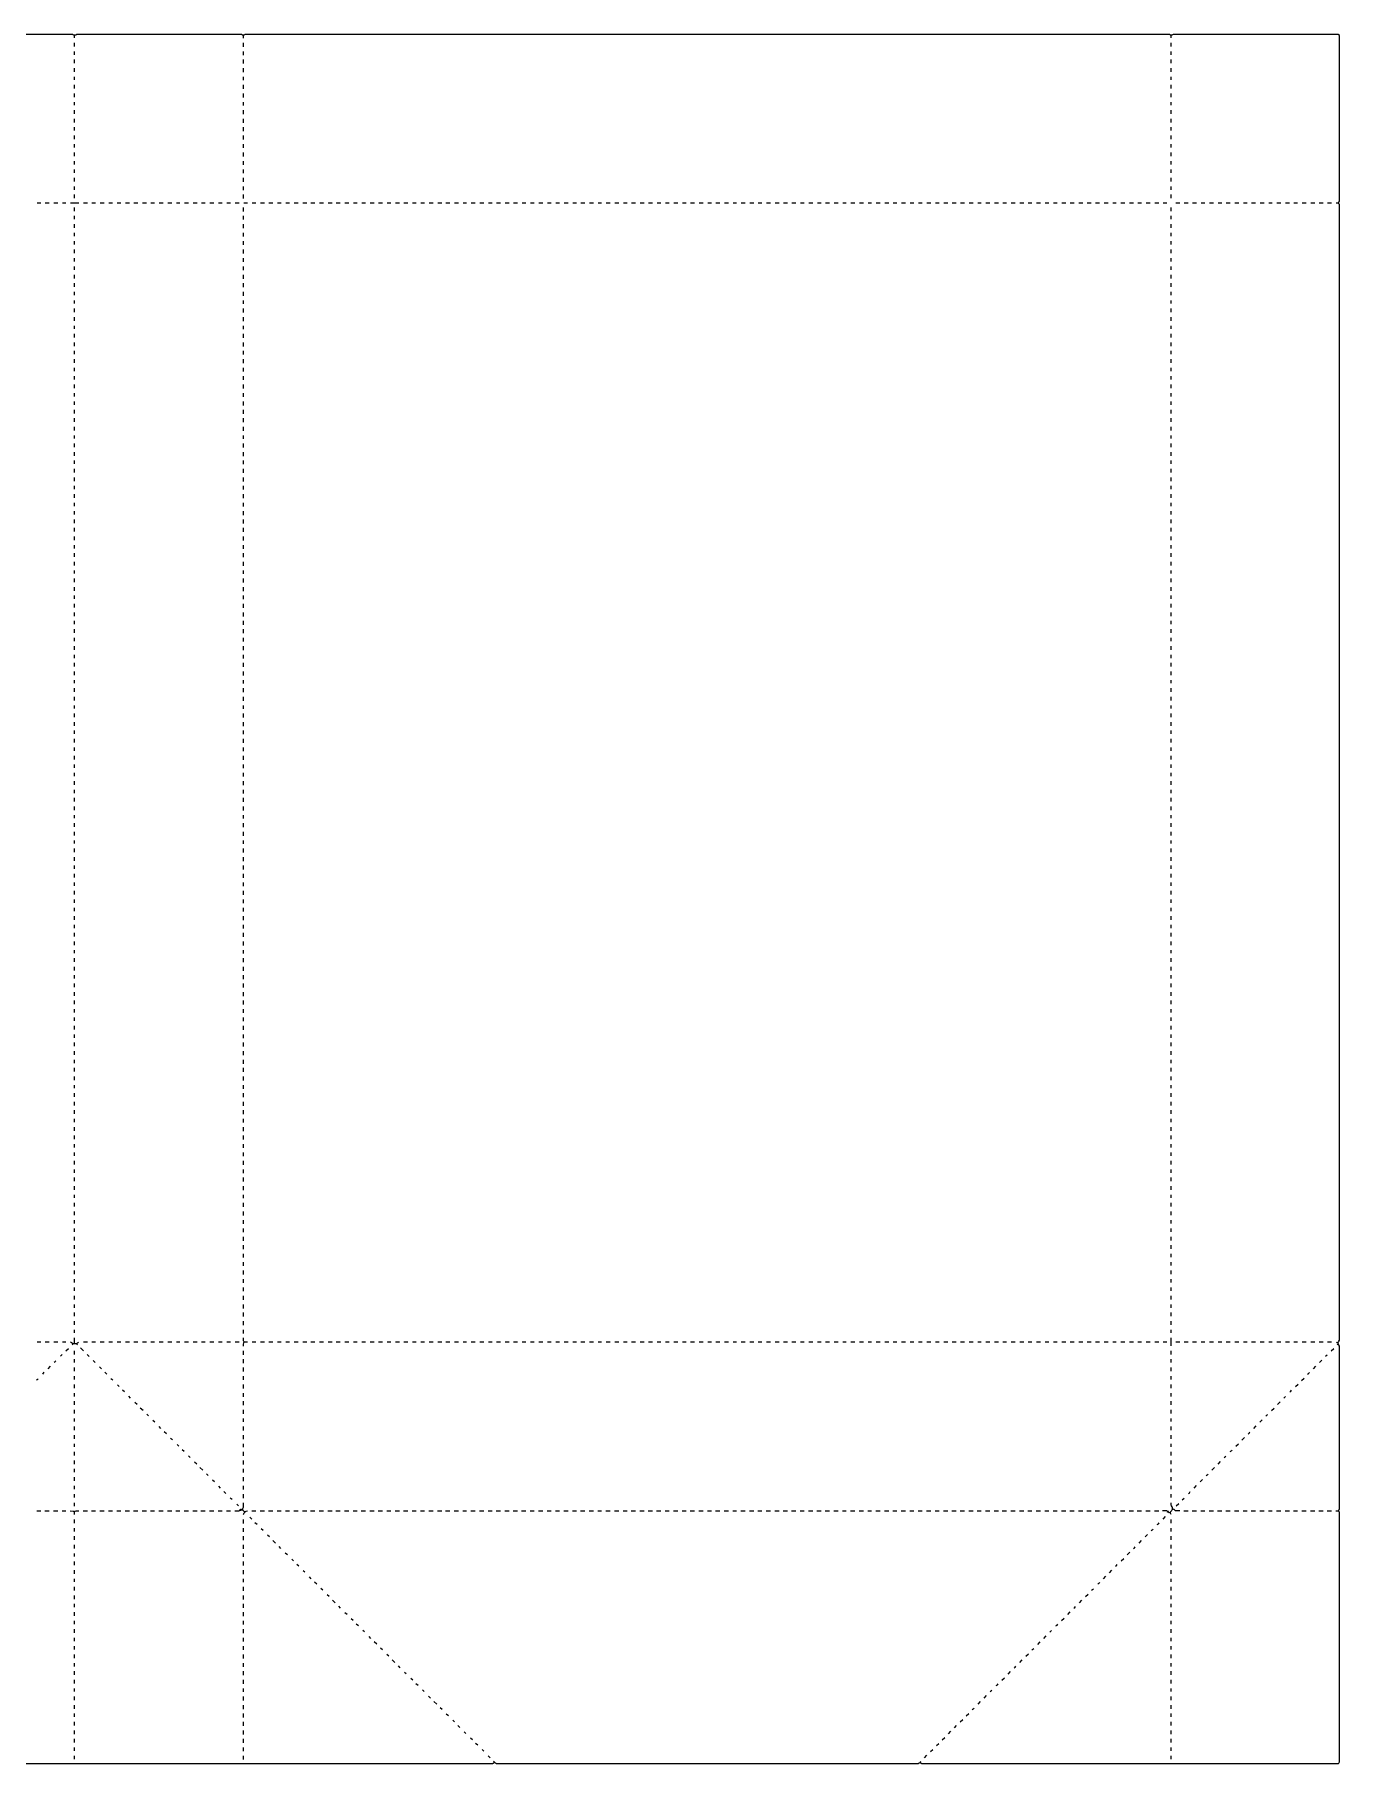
# Model space of a CAD drawing. Extents: x 2 to 7322, y 4 to 4844.
# Drawn here: x 3668 to 7322, y 4 to 4844 of the extents above; entities that cross this region are included whole.
import ezdxf

# ---------------------------------------------------------------- set-up
doc = ezdxf.new("R2010")
doc.units = 0
doc.layers.get('0').update_dxf_attribs({"linetype": 'CONTINUOUS'})

msp = doc.modelspace()

# ---------------------------------------------------------------- linework, layer by layer
at = {"color": 7, "linetype": 'CONTINUOUS'}
for points in [[(6148, 7), (6153, 4), (7319, 4), (7320, 5), (7322, 8), (7322, 707, -0.120666), (7320, 711, -0.165541), (7322, 716), (7322, 1172, -0.079147), (7319, 1178), (7318, 1181, -0.082763), (7319.2, 1183.9), (7322, 1189), (7322, 4368, -0.165541), (7320, 4373, -0.165541), (7322, 4378), (7322, 4841), (7318, 4844), (6856, 4844), (6853, 4842), (6849, 4842), (6846, 4844), (4257, 4844), (4255.9, 4843.2, -0.357603), (4248, 4844), (3785, 4844), (3783.1, 4842.8), (3782, 4842), (3778, 4842), (3776.1, 4843.2), (3775, 4844), (3313, 4844)], [(3769, 1184, 0.22279), (3780, 1180), (3785, 1180, -0.079147), (3791, 1183)], [(3773, 1176, 0.150174), (3776, 1180)], [(4253, 1172, -0.14267), (4255, 1184, -0.129361), (4253.4, 1187), (4253, 1195)], [(7318, 1181, -0.120666), (7314, 1183)], [(7316, 1176, -0.184026), (7319, 1178)], [(3723, 1127, -0.083767), (3728, 1131)], [(3673, 1077, -0.083767), (3678, 1081)], [(7233, 1094, 0.162278), (7238, 1098)], [(7183, 1044, 0.246), (7188, 1049)], [(7116, 977, 0.150937), (7121, 981)], [(7066, 927, 0.2297), (7071, 932)], [(7016, 877, 0.113888), (7022, 882)], [(6949, 810, 0.150937), (6954, 814)], [(6851, 701), (6850.2, 703.1, -0.113888), (6849, 707, -0.154488), (6855, 715), (6854.6, 719.9), (6853.2, 722.1, -0.181226), (6851, 734)], [(6899, 760, 0.213245), (6904, 765)], [(3768, 711), (3776, 710.6, -0.129758), (3779, 709), (3782.1, 709.8, -0.178954), (3792, 711)], [(4253, 701), (4254.2, 702.9, -0.113019), (4257, 707)], [(4257, 708, -0.126706), (4264, 711)], [(6812, 673, 0.213245), (6817, 678)], [(6849, 707), (6845, 706), (6843, 707), (6843, 708, 1.117265), (6841, 709), (6839, 711), (6827, 711)], [(6745, 606, 0.150937), (6750, 610)], [(6695, 556, 0.246), (6700, 561)], [(6645, 506, 0.108348), (6651, 511)], [(6578, 439, 0.162278), (6583, 443)], [(6528, 389, 0.246), (6533, 394)], [(6411, 272, 0.162278), (6416, 276)], [(6361, 222, 0.2297), (6366, 227)], [(6294, 155, 0.150937), (6299, 159)], [(4953, 10), (4955, 8), (4955, 7, -0.126966), (4962, 4), (6142, 4, -0.079147), (6148, 7, -0.212214), (6150, 10)]]:
    msp.add_lwpolyline(points, format="xyb", dxfattribs=at)
for points in [[(3780, 4835), (3780, 4842)], [(4253, 4834), (4253, 4842)], [(6851, 4835), (6851, 4842)], [(3780, 4811), (3780, 4821)], [(3780, 4787), (3780, 4797)], [(4253, 4810), (4253, 4821)], [(4253, 4786), (4253, 4797)], [(6851, 4811), (6851, 4821)], [(6851, 4787), (6851, 4797)], [(3780, 4764), (3780, 4774)], [(3780, 4740), (3780, 4750)], [(4253, 4763), (4253, 4774)], [(4253, 4739), (4253, 4750)], [(6851, 4764), (6851, 4774)], [(6851, 4740), (6851, 4750)], [(3780, 4717), (3780, 4726)], [(3780, 4693), (3780, 4703)], [(4253, 4716), (4253, 4726)], [(4253, 4692), (4253, 4703)], [(6851, 4717), (6851, 4726)], [(6851, 4693), (6851, 4703)], [(3780, 4669), (3780, 4679)], [(3780, 4646), (3780, 4655)], [(4253, 4668), (4253, 4679)], [(4253, 4645), (4253, 4655)], [(6851, 4669), (6851, 4679)], [(6851, 4646), (6851, 4655)], [(3780, 4622), (3780, 4632)], [(3780, 4598), (3780, 4608)], [(4253, 4621), (4253, 4632)], [(4253, 4597), (4253, 4608)], [(6851, 4622), (6851, 4632)], [(6851, 4598), (6851, 4608)], [(3780, 4575), (3780, 4585)], [(3780, 4551), (3780, 4561)], [(4253, 4574), (4253, 4585)], [(4253, 4550), (4253, 4561)], [(6851, 4575), (6851, 4585)], [(6851, 4551), (6851, 4561)], [(3780, 4528), (3780, 4537)], [(3780, 4504), (3780, 4514)], [(4253, 4527), (4253, 4537)], [(4253, 4503), (4253, 4514)], [(6851, 4528), (6851, 4537)], [(6851, 4504), (6851, 4514)], [(3780, 4480), (3780, 4490)], [(3780, 4457), (3780, 4466)], [(4253, 4479), (4253, 4490)], [(4253, 4456), (4253, 4466)], [(6851, 4480), (6851, 4490)], [(6851, 4457), (6851, 4466)], [(3780, 4433), (3780, 4443)], [(3780, 4409), (3780, 4419)], [(4253, 4432), (4253, 4443)], [(4253, 4408), (4253, 4419)], [(6851, 4433), (6851, 4443)], [(6851, 4409), (6851, 4419)], [(3675, 4373), (3686, 4373)], [(3698, 4373), (3709, 4373)], [(3722, 4373), (3733, 4373)], [(3746, 4373), (3756, 4373)], [(3769, 4373), (3792, 4373)], [(3780, 4386), (3780, 4396)], [(3780, 4350), (3780, 4360)], [(3805, 4373), (3816, 4373)], [(3828, 4373), (3839, 4373)], [(3852, 4373), (3863, 4373)], [(3876, 4373), (3886, 4373)], [(3899, 4373), (3910, 4373)], [(3923, 4373), (3934, 4373)], [(3946, 4373), (3957, 4373)], [(3970, 4373), (3981, 4373)], [(3994, 4373), (4004, 4373)], [(4017, 4373), (4028, 4373)], [(4041, 4373), (4052, 4373)], [(4065, 4373), (4075, 4373)], [(4088, 4373), (4099, 4373)], [(4112, 4373), (4123, 4373)], [(4135, 4373), (4146, 4373)], [(4159, 4373), (4170, 4373)], [(4183, 4373), (4193, 4373)], [(4206, 4373), (4217, 4373)], [(4230, 4373), (4241, 4373)], [(4253, 4385), (4253, 4396)], [(4253, 4349), (4253, 4360)], [(4254, 4373), (4264, 4373)], [(4277, 4373), (4288, 4373)], [(4301, 4373), (4312, 4373)], [(4324, 4373), (4335, 4373)], [(4348, 4373), (4359, 4373)], [(4372, 4373), (4382, 4373)], [(4395, 4373), (4406, 4373)], [(4419, 4373), (4430, 4373)], [(4442, 4373), (4453, 4373)], [(4466, 4373), (4477, 4373)], [(4490, 4373), (4501, 4373)], [(4513, 4373), (4524, 4373)], [(4537, 4373), (4548, 4373)], [(4561, 4373), (4571, 4373)], [(4584, 4373), (4595, 4373)], [(4608, 4373), (4619, 4373)], [(4631, 4373), (4642, 4373)], [(4655, 4373), (4666, 4373)], [(4679, 4373), (4690, 4373)], [(4702, 4373), (4713, 4373)], [(4726, 4373), (4737, 4373)], [(4750, 4373), (4760, 4373)], [(4773, 4373), (4784, 4373)], [(4797, 4373), (4808, 4373)], [(4820, 4373), (4831, 4373)], [(4844, 4373), (4855, 4373)], [(4868, 4373), (4878, 4373)], [(4891, 4373), (4902, 4373)], [(4915, 4373), (4926, 4373)], [(4939, 4373), (4949, 4373)], [(4962, 4373), (4973, 4373)], [(4986, 4373), (4997, 4373)], [(5009, 4373), (5020, 4373)], [(5033, 4373), (5044, 4373)], [(5057, 4373), (5067, 4373)], [(5080, 4373), (5091, 4373)], [(5104, 4373), (5115, 4373)], [(5128, 4373), (5138, 4373)], [(5151, 4373), (5162, 4373)], [(5175, 4373), (5186, 4373)], [(5198, 4373), (5209, 4373)], [(5222, 4373), (5233, 4373)], [(5246, 4373), (5256, 4373)], [(5269, 4373), (5280, 4373)], [(5293, 4373), (5304, 4373)], [(5317, 4373), (5327, 4373)], [(5340, 4373), (5351, 4373)], [(5364, 4373), (5375, 4373)], [(5387, 4373), (5398, 4373)], [(5411, 4373), (5422, 4373)], [(5435, 4373), (5445, 4373)], [(5458, 4373), (5469, 4373)], [(5482, 4373), (5493, 4373)], [(5505, 4373), (5516, 4373)], [(5529, 4373), (5540, 4373)], [(5553, 4373), (5564, 4373)], [(5576, 4373), (5587, 4373)], [(5600, 4373), (5611, 4373)], [(5624, 4373), (5634, 4373)], [(5647, 4373), (5658, 4373)], [(5671, 4373), (5682, 4373)], [(5694, 4373), (5705, 4373)], [(5718, 4373), (5729, 4373)], [(5742, 4373), (5753, 4373)], [(5765, 4373), (5776, 4373)], [(5789, 4373), (5800, 4373)], [(5813, 4373), (5823, 4373)], [(5836, 4373), (5847, 4373)], [(5860, 4373), (5871, 4373)], [(5883, 4373), (5894, 4373)], [(5907, 4373), (5918, 4373)], [(5931, 4373), (5941, 4373)], [(5954, 4373), (5965, 4373)], [(5978, 4373), (5989, 4373)], [(6002, 4373), (6012, 4373)], [(6025, 4373), (6036, 4373)], [(6049, 4373), (6060, 4373)], [(6072, 4373), (6083, 4373)], [(6096, 4373), (6107, 4373)], [(6120, 4373), (6130, 4373)], [(6143, 4373), (6154, 4373)], [(6167, 4373), (6178, 4373)], [(6191, 4373), (6201, 4373)], [(6214, 4373), (6225, 4373)], [(6238, 4373), (6249, 4373)], [(6261, 4373), (6272, 4373)], [(6285, 4373), (6296, 4373)], [(6309, 4373), (6319, 4373)], [(6332, 4373), (6343, 4373)], [(6356, 4373), (6367, 4373)], [(6379, 4373), (6390, 4373)], [(6403, 4373), (6414, 4373)], [(6427, 4373), (6438, 4373)], [(6450, 4373), (6461, 4373)], [(6474, 4373), (6485, 4373)], [(6498, 4373), (6508, 4373)], [(6521, 4373), (6532, 4373)], [(6545, 4373), (6556, 4373)], [(6568, 4373), (6579, 4373)], [(6592, 4373), (6603, 4373)], [(6616, 4373), (6627, 4373)], [(6639, 4373), (6650, 4373)], [(6663, 4373), (6674, 4373)], [(6687, 4373), (6697, 4373)], [(6710, 4373), (6721, 4373)], [(6734, 4373), (6745, 4373)], [(6757, 4373), (6768, 4373)], [(6781, 4373), (6792, 4373)], [(6805, 4373), (6816, 4373)], [(6828, 4373), (6839, 4373)], [(6851, 4386), (6851, 4396)], [(6851, 4350), (6851, 4360)], [(6864, 4373), (6875, 4373)], [(6887, 4373), (6898, 4373)], [(6911, 4373), (6922, 4373)], [(6935, 4373), (6945, 4373)], [(6958, 4373), (6969, 4373)], [(6982, 4373), (6993, 4373)], [(7005, 4373), (7016, 4373)], [(7029, 4373), (7040, 4373)], [(7053, 4373), (7064, 4373)], [(7076, 4373), (7087, 4373)], [(7100, 4373), (7111, 4373)], [(7124, 4373), (7134, 4373)], [(7147, 4373), (7158, 4373)], [(7171, 4373), (7182, 4373)], [(7194, 4373), (7205, 4373)], [(7218, 4373), (7229, 4373)], [(7242, 4373), (7253, 4373)], [(7265, 4373), (7276, 4373)], [(7289, 4373), (7300, 4373)], [(7313, 4373), (7320, 4373)], [(3780, 4327), (3780, 4337)], [(3780, 4303), (3780, 4313)], [(4253, 4326), (4253, 4337)], [(4253, 4302), (4253, 4313)], [(6851, 4327), (6851, 4337)], [(6851, 4303), (6851, 4313)], [(3780, 4280), (3780, 4289)], [(3780, 4256), (3780, 4266)], [(4253, 4279), (4253, 4289)], [(4253, 4255), (4253, 4266)], [(6851, 4280), (6851, 4289)], [(6851, 4256), (6851, 4266)], [(3780, 4232), (3780, 4242)], [(3780, 4209), (3780, 4218)], [(4253, 4231), (4253, 4242)], [(4253, 4208), (4253, 4218)], [(6851, 4232), (6851, 4242)], [(6851, 4209), (6851, 4218)], [(3780, 4185), (3780, 4195)], [(3780, 4161), (3780, 4171)], [(4253, 4184), (4253, 4195)], [(4253, 4160), (4253, 4171)], [(6851, 4185), (6851, 4195)], [(6851, 4161), (6851, 4171)], [(3780, 4138), (3780, 4148)], [(3780, 4114), (3780, 4124)], [(4253, 4137), (4253, 4148)], [(4253, 4113), (4253, 4124)], [(6851, 4138), (6851, 4148)], [(6851, 4114), (6851, 4124)], [(3780, 4091), (3780, 4100)], [(3780, 4067), (3780, 4077)], [(4253, 4090), (4253, 4100)], [(4253, 4066), (4253, 4077)], [(6851, 4091), (6851, 4100)], [(6851, 4067), (6851, 4077)], [(3780, 4043), (3780, 4053)], [(3780, 4020), (3780, 4029)], [(4253, 4042), (4253, 4053)], [(4253, 4019), (4253, 4029)], [(6851, 4043), (6851, 4053)], [(6851, 4020), (6851, 4029)], [(3780, 3996), (3780, 4006)], [(3780, 3972), (3780, 3982)], [(4253, 3995), (4253, 4006)], [(4253, 3971), (4253, 3982)], [(6851, 3996), (6851, 4006)], [(6851, 3972), (6851, 3982)], [(3780, 3949), (3780, 3959)], [(3780, 3925), (3780, 3935)], [(4253, 3948), (4253, 3959)], [(4253, 3924), (4253, 3935)], [(6851, 3949), (6851, 3959)], [(6851, 3925), (6851, 3935)], [(3780, 3902), (3780, 3911)], [(3780, 3878), (3780, 3888)], [(4253, 3901), (4253, 3911)], [(4253, 3877), (4253, 3888)], [(6851, 3902), (6851, 3911)], [(6851, 3878), (6851, 3888)], [(3780, 3854), (3780, 3864)], [(3780, 3831), (3780, 3840)], [(4253, 3853), (4253, 3864)], [(4253, 3830), (4253, 3840)], [(6851, 3854), (6851, 3864)], [(6851, 3831), (6851, 3840)], [(3780, 3807), (3780, 3817)], [(3780, 3783), (3780, 3793)], [(4253, 3806), (4253, 3817)], [(4253, 3782), (4253, 3793)], [(6851, 3807), (6851, 3817)], [(6851, 3783), (6851, 3793)], [(3780, 3760), (3780, 3770)], [(3780, 3736), (3780, 3746)], [(4253, 3759), (4253, 3770)], [(4253, 3735), (4253, 3746)], [(6851, 3760), (6851, 3770)], [(6851, 3736), (6851, 3746)], [(3780, 3713), (3780, 3722)], [(3780, 3689), (3780, 3699)], [(4253, 3712), (4253, 3722)], [(4253, 3688), (4253, 3699)], [(6851, 3713), (6851, 3722)], [(6851, 3689), (6851, 3699)], [(3780, 3665), (3780, 3675)], [(3780, 3642), (3780, 3652)], [(4253, 3664), (4253, 3675)], [(4253, 3641), (4253, 3652)], [(6851, 3665), (6851, 3675)], [(6851, 3642), (6851, 3652)], [(3780, 3618), (3780, 3628)], [(3780, 3594), (3780, 3604)], [(4253, 3617), (4253, 3628)], [(4253, 3593), (4253, 3604)], [(6851, 3618), (6851, 3628)], [(6851, 3594), (6851, 3604)], [(3780, 3571), (3780, 3581)], [(3780, 3547), (3780, 3557)], [(4253, 3570), (4253, 3581)], [(4253, 3546), (4253, 3557)], [(6851, 3571), (6851, 3581)], [(6851, 3547), (6851, 3557)], [(3780, 3524), (3780, 3533)], [(3780, 3500), (3780, 3510)], [(3780, 3476), (3780, 3486)], [(4253, 3523), (4253, 3533)], [(4253, 3499), (4253, 3510)], [(4253, 3475), (4253, 3486)], [(6851, 3524), (6851, 3533)], [(6851, 3500), (6851, 3510)], [(6851, 3476), (6851, 3486)], [(3780, 3453), (3780, 3463)], [(3780, 3429), (3780, 3439)], [(4253, 3452), (4253, 3463)], [(4253, 3428), (4253, 3439)], [(6851, 3453), (6851, 3463)], [(6851, 3429), (6851, 3439)], [(3780, 3405), (3780, 3415)], [(3780, 3382), (3780, 3392)], [(4253, 3404), (4253, 3415)], [(4253, 3381), (4253, 3392)], [(6851, 3405), (6851, 3415)], [(6851, 3382), (6851, 3392)], [(3780, 3358), (3780, 3368)], [(3780, 3335), (3780, 3344)], [(4253, 3357), (4253, 3368)], [(4253, 3334), (4253, 3344)], [(6851, 3358), (6851, 3368)], [(6851, 3335), (6851, 3344)], [(3780, 3311), (3780, 3321)], [(3780, 3287), (3780, 3297)], [(4253, 3310), (4253, 3321)], [(4253, 3286), (4253, 3297)], [(6851, 3311), (6851, 3321)], [(6851, 3287), (6851, 3297)], [(3780, 3264), (3780, 3274)], [(3780, 3240), (3780, 3250)], [(4253, 3263), (4253, 3274)], [(4253, 3239), (4253, 3250)], [(6851, 3264), (6851, 3274)], [(6851, 3240), (6851, 3250)], [(3780, 3216), (3780, 3226)], [(3780, 3193), (3780, 3203)], [(4253, 3215), (4253, 3226)], [(4253, 3192), (4253, 3203)], [(6851, 3216), (6851, 3226)], [(6851, 3193), (6851, 3203)], [(3780, 3169), (3780, 3179)], [(3780, 3146), (3780, 3155)], [(4253, 3168), (4253, 3179)], [(4253, 3145), (4253, 3155)], [(6851, 3169), (6851, 3179)], [(6851, 3146), (6851, 3155)], [(3780, 3122), (3780, 3132)], [(3780, 3098), (3780, 3108)], [(4253, 3121), (4253, 3132)], [(4253, 3097), (4253, 3108)], [(6851, 3122), (6851, 3132)], [(6851, 3098), (6851, 3108)], [(3780, 3075), (3780, 3085)], [(3780, 3051), (3780, 3061)], [(4253, 3074), (4253, 3085)], [(4253, 3050), (4253, 3061)], [(6851, 3075), (6851, 3085)], [(6851, 3051), (6851, 3061)], [(3780, 3028), (3780, 3037)], [(3780, 3004), (3780, 3014)], [(4253, 3027), (4253, 3037)], [(4253, 3003), (4253, 3014)], [(6851, 3028), (6851, 3037)], [(6851, 3004), (6851, 3014)], [(3780, 2980), (3780, 2990)], [(3780, 2957), (3780, 2966)], [(4253, 2979), (4253, 2990)], [(4253, 2956), (4253, 2966)], [(6851, 2980), (6851, 2990)], [(6851, 2957), (6851, 2966)], [(3780, 2933), (3780, 2943)], [(3780, 2909), (3780, 2919)], [(4253, 2932), (4253, 2943)], [(4253, 2908), (4253, 2919)], [(6851, 2933), (6851, 2943)], [(6851, 2909), (6851, 2919)], [(3780, 2886), (3780, 2896)], [(3780, 2862), (3780, 2872)], [(4253, 2885), (4253, 2896)], [(4253, 2861), (4253, 2872)], [(6851, 2886), (6851, 2896)], [(6851, 2862), (6851, 2872)], [(3780, 2839), (3780, 2848)], [(3780, 2815), (3780, 2825)], [(4253, 2838), (4253, 2848)], [(4253, 2814), (4253, 2825)], [(6851, 2839), (6851, 2848)], [(6851, 2815), (6851, 2825)], [(3780, 2791), (3780, 2801)], [(3780, 2768), (3780, 2777)], [(4253, 2790), (4253, 2801)], [(4253, 2767), (4253, 2777)], [(6851, 2791), (6851, 2801)], [(6851, 2768), (6851, 2777)], [(3780, 2744), (3780, 2754)], [(3780, 2720), (3780, 2730)], [(4253, 2743), (4253, 2754)], [(4253, 2719), (4253, 2730)], [(6851, 2744), (6851, 2754)], [(6851, 2720), (6851, 2730)], [(3780, 2697), (3780, 2707)], [(3780, 2673), (3780, 2683)], [(4253, 2696), (4253, 2707)], [(4253, 2672), (4253, 2683)], [(6851, 2697), (6851, 2707)], [(6851, 2673), (6851, 2683)], [(3780, 2650), (3780, 2659)], [(3780, 2626), (3780, 2636)], [(4253, 2649), (4253, 2659)], [(4253, 2625), (4253, 2636)], [(6851, 2650), (6851, 2659)], [(6851, 2626), (6851, 2636)], [(3780, 2602), (3780, 2612)], [(3780, 2579), (3780, 2588)], [(4253, 2601), (4253, 2612)], [(4253, 2578), (4253, 2588)], [(6851, 2602), (6851, 2612)], [(6851, 2579), (6851, 2588)], [(3780, 2555), (3780, 2565)], [(3780, 2531), (3780, 2541)], [(3780, 2508), (3780, 2518)], [(4253, 2554), (4253, 2565)], [(4253, 2530), (4253, 2541)], [(4253, 2507), (4253, 2518)], [(6851, 2555), (6851, 2565)], [(6851, 2531), (6851, 2541)], [(6851, 2508), (6851, 2518)], [(3780, 2484), (3780, 2494)], [(3780, 2461), (3780, 2470)], [(4253, 2483), (4253, 2494)], [(4253, 2460), (4253, 2470)], [(6851, 2484), (6851, 2494)], [(6851, 2461), (6851, 2470)], [(3780, 2437), (3780, 2447)], [(3780, 2413), (3780, 2423)], [(4253, 2436), (4253, 2447)], [(4253, 2412), (4253, 2423)], [(6851, 2437), (6851, 2447)], [(6851, 2413), (6851, 2423)], [(3780, 2390), (3780, 2399)], [(3780, 2366), (3780, 2376)], [(4253, 2389), (4253, 2399)], [(4253, 2365), (4253, 2376)], [(6851, 2390), (6851, 2399)], [(6851, 2366), (6851, 2376)], [(3780, 2342), (3780, 2352)], [(3780, 2319), (3780, 2329)], [(4253, 2341), (4253, 2352)], [(4253, 2318), (4253, 2329)], [(6851, 2342), (6851, 2352)], [(6851, 2319), (6851, 2329)], [(3780, 2295), (3780, 2305)], [(3780, 2272), (3780, 2281)], [(4253, 2294), (4253, 2305)], [(4253, 2271), (4253, 2281)], [(6851, 2295), (6851, 2305)], [(6851, 2272), (6851, 2281)], [(3780, 2248), (3780, 2258)], [(3780, 2224), (3780, 2234)], [(4253, 2247), (4253, 2258)], [(4253, 2223), (4253, 2234)], [(6851, 2248), (6851, 2258)], [(6851, 2224), (6851, 2234)], [(3780, 2201), (3780, 2211)], [(3780, 2177), (3780, 2187)], [(4253, 2200), (4253, 2211)], [(4253, 2176), (4253, 2187)], [(6851, 2201), (6851, 2211)], [(6851, 2177), (6851, 2187)], [(3780, 2153), (3780, 2163)], [(3780, 2130), (3780, 2140)], [(4253, 2152), (4253, 2163)], [(4253, 2129), (4253, 2140)], [(6851, 2153), (6851, 2163)], [(6851, 2130), (6851, 2140)], [(3780, 2106), (3780, 2116)], [(3780, 2083), (3780, 2092)], [(4253, 2105), (4253, 2116)], [(4253, 2082), (4253, 2092)], [(6851, 2106), (6851, 2116)], [(6851, 2083), (6851, 2092)], [(3780, 2059), (3780, 2069)], [(3780, 2035), (3780, 2045)], [(4253, 2058), (4253, 2069)], [(4253, 2034), (4253, 2045)], [(6851, 2059), (6851, 2069)], [(6851, 2035), (6851, 2045)], [(3780, 2012), (3780, 2022)], [(3780, 1988), (3780, 1998)], [(4253, 2011), (4253, 2022)], [(4253, 1987), (4253, 1998)], [(6851, 2012), (6851, 2022)], [(6851, 1988), (6851, 1998)], [(3780, 1964), (3780, 1974)], [(3780, 1941), (3780, 1951)], [(4253, 1963), (4253, 1974)], [(4253, 1940), (4253, 1951)], [(6851, 1964), (6851, 1974)], [(6851, 1941), (6851, 1951)], [(3780, 1917), (3780, 1927)], [(3780, 1894), (3780, 1903)], [(4253, 1916), (4253, 1927)], [(4253, 1893), (4253, 1903)], [(6851, 1917), (6851, 1927)], [(6851, 1894), (6851, 1903)], [(3780, 1870), (3780, 1880)], [(3780, 1846), (3780, 1856)], [(4253, 1869), (4253, 1880)], [(4253, 1845), (4253, 1856)], [(6851, 1870), (6851, 1880)], [(6851, 1846), (6851, 1856)], [(3780, 1823), (3780, 1833)], [(3780, 1799), (3780, 1809)], [(4253, 1822), (4253, 1833)], [(4253, 1798), (4253, 1809)], [(6851, 1823), (6851, 1833)], [(6851, 1799), (6851, 1809)], [(3780, 1775), (3780, 1785)], [(3780, 1752), (3780, 1762)], [(4253, 1774), (4253, 1785)], [(4253, 1751), (4253, 1762)], [(6851, 1775), (6851, 1785)], [(6851, 1752), (6851, 1762)], [(3780, 1728), (3780, 1738)], [(3780, 1705), (3780, 1714)], [(4253, 1727), (4253, 1738)], [(4253, 1704), (4253, 1714)], [(6851, 1728), (6851, 1738)], [(6851, 1705), (6851, 1714)], [(3780, 1681), (3780, 1691)], [(3780, 1657), (3780, 1667)], [(4253, 1680), (4253, 1691)], [(4253, 1656), (4253, 1667)], [(6851, 1681), (6851, 1691)], [(6851, 1657), (6851, 1667)], [(3780, 1634), (3780, 1644)], [(3780, 1610), (3780, 1620)], [(4253, 1633), (4253, 1644)], [(4253, 1609), (4253, 1620)], [(6851, 1634), (6851, 1644)], [(6851, 1610), (6851, 1620)], [(3780, 1587), (3780, 1596)], [(3780, 1563), (3780, 1573)], [(3780, 1539), (3780, 1549)], [(4253, 1586), (4253, 1596)], [(4253, 1562), (4253, 1573)], [(4253, 1538), (4253, 1549)], [(6851, 1587), (6851, 1596)], [(6851, 1563), (6851, 1573)], [(6851, 1539), (6851, 1549)], [(3780, 1516), (3780, 1525)], [(3780, 1492), (3780, 1502)], [(4253, 1515), (4253, 1525)], [(4253, 1491), (4253, 1502)], [(6851, 1516), (6851, 1525)], [(6851, 1492), (6851, 1502)], [(3780, 1468), (3780, 1478)], [(3780, 1445), (3780, 1455)], [(4253, 1467), (4253, 1478)], [(4253, 1444), (4253, 1455)], [(6851, 1468), (6851, 1478)], [(6851, 1445), (6851, 1455)], [(3780, 1421), (3780, 1431)], [(3780, 1398), (3780, 1407)], [(4253, 1420), (4253, 1431)], [(4253, 1397), (4253, 1407)], [(6851, 1421), (6851, 1431)], [(6851, 1398), (6851, 1407)], [(3780, 1374), (3780, 1384)], [(3780, 1350), (3780, 1360)], [(4253, 1373), (4253, 1384)], [(4253, 1349), (4253, 1360)], [(6851, 1374), (6851, 1384)], [(6851, 1350), (6851, 1360)], [(3780, 1327), (3780, 1336)], [(3780, 1303), (3780, 1313)], [(4253, 1326), (4253, 1336)], [(4253, 1302), (4253, 1313)], [(6851, 1327), (6851, 1336)], [(6851, 1303), (6851, 1313)], [(3780, 1279), (3780, 1289)], [(3780, 1256), (3780, 1266)], [(4253, 1278), (4253, 1289)], [(4253, 1255), (4253, 1266)], [(6851, 1279), (6851, 1289)], [(6851, 1256), (6851, 1266)], [(3780, 1232), (3780, 1242)], [(3780, 1209), (3780, 1218)], [(4253, 1231), (4253, 1242)], [(4253, 1208), (4253, 1218)], [(6851, 1232), (6851, 1242)], [(6851, 1209), (6851, 1218)], [(3675, 1184), (3686, 1184)], [(3698, 1184), (3709, 1184)], [(3722, 1184), (3733, 1184)], [(3746, 1184), (3756, 1184)], [(3756, 1159), (3763, 1166)], [(3780, 1180), (3780, 1195)], [(3788, 1176), (3785, 1179), (3785, 1180)], [(3805, 1159), (3797, 1167)], [(3805, 1184), (3816, 1184)], [(3828, 1184), (3839, 1184)], [(3852, 1184), (3863, 1184)], [(3876, 1184), (3886, 1184)], [(3899, 1184), (3910, 1184)], [(3923, 1184), (3934, 1184)], [(3946, 1184), (3957, 1184)], [(3970, 1184), (3981, 1184)], [(3994, 1184), (4004, 1184)], [(4017, 1184), (4028, 1184)], [(4041, 1184), (4052, 1184)], [(4065, 1184), (4075, 1184)], [(4088, 1184), (4099, 1184)], [(4112, 1184), (4123, 1184)], [(4135, 1184), (4146, 1184)], [(4159, 1184), (4170, 1184)], [(4183, 1184), (4193, 1184)], [(4206, 1184), (4217, 1184)], [(4230, 1184), (4241, 1184)], [(4255, 1184), (4264, 1184)], [(4277, 1184), (4288, 1184)], [(4301, 1184), (4312, 1184)], [(4324, 1184), (4335, 1184)], [(4348, 1184), (4359, 1184)], [(4372, 1184), (4382, 1184)], [(4395, 1184), (4406, 1184)], [(4419, 1184), (4430, 1184)], [(4442, 1184), (4453, 1184)], [(4466, 1184), (4477, 1184)], [(4490, 1184), (4501, 1184)], [(4513, 1184), (4524, 1184)], [(4537, 1184), (4548, 1184)], [(4561, 1184), (4571, 1184)], [(4584, 1184), (4595, 1184)], [(4608, 1184), (4619, 1184)], [(4631, 1184), (4642, 1184)], [(4655, 1184), (4666, 1184)], [(4679, 1184), (4690, 1184)], [(4702, 1184), (4713, 1184)], [(4726, 1184), (4737, 1184)], [(4750, 1184), (4760, 1184)], [(4773, 1184), (4784, 1184)], [(4797, 1184), (4808, 1184)], [(4820, 1184), (4831, 1184)], [(4844, 1184), (4855, 1184)], [(4868, 1184), (4878, 1184)], [(4891, 1184), (4902, 1184)], [(4915, 1184), (4926, 1184)], [(4939, 1184), (4949, 1184)], [(4962, 1184), (4973, 1184)], [(4986, 1184), (4997, 1184)], [(5009, 1184), (5020, 1184)], [(5033, 1184), (5044, 1184)], [(5057, 1184), (5067, 1184)], [(5080, 1184), (5091, 1184)], [(5104, 1184), (5115, 1184)], [(5128, 1184), (5138, 1184)], [(5151, 1184), (5162, 1184)], [(5175, 1184), (5186, 1184)], [(5198, 1184), (5209, 1184)], [(5222, 1184), (5233, 1184)], [(5246, 1184), (5256, 1184)], [(5269, 1184), (5280, 1184)], [(5293, 1184), (5304, 1184)], [(5317, 1184), (5327, 1184)], [(5340, 1184), (5351, 1184)], [(5364, 1184), (5375, 1184)], [(5387, 1184), (5398, 1184)], [(5411, 1184), (5422, 1184)], [(5435, 1184), (5445, 1184)], [(5458, 1184), (5469, 1184)], [(5482, 1184), (5493, 1184)], [(5505, 1184), (5516, 1184)], [(5529, 1184), (5540, 1184)], [(5553, 1184), (5564, 1184)], [(5576, 1184), (5587, 1184)], [(5600, 1184), (5611, 1184)], [(5624, 1184), (5634, 1184)], [(5647, 1184), (5658, 1184)], [(5671, 1184), (5682, 1184)], [(5694, 1184), (5705, 1184)], [(5718, 1184), (5729, 1184)], [(5742, 1184), (5753, 1184)], [(5765, 1184), (5776, 1184)], [(5789, 1184), (5800, 1184)], [(5813, 1184), (5823, 1184)], [(5836, 1184), (5847, 1184)], [(5860, 1184), (5871, 1184)], [(5883, 1184), (5894, 1184)], [(5907, 1184), (5918, 1184)], [(5931, 1184), (5941, 1184)], [(5954, 1184), (5965, 1184)], [(5978, 1184), (5989, 1184)], [(6002, 1184), (6012, 1184)], [(6025, 1184), (6036, 1184)], [(6049, 1184), (6060, 1184)], [(6072, 1184), (6083, 1184)], [(6096, 1184), (6107, 1184)], [(6120, 1184), (6130, 1184)], [(6143, 1184), (6154, 1184)], [(6167, 1184), (6178, 1184)], [(6191, 1184), (6201, 1184)], [(6214, 1184), (6225, 1184)], [(6238, 1184), (6249, 1184)], [(6261, 1184), (6272, 1184)], [(6285, 1184), (6296, 1184)], [(6309, 1184), (6319, 1184)], [(6332, 1184), (6343, 1184)], [(6356, 1184), (6367, 1184)], [(6379, 1184), (6390, 1184)], [(6403, 1184), (6414, 1184)], [(6427, 1184), (6438, 1184)], [(6450, 1184), (6461, 1184)], [(6474, 1184), (6485, 1184)], [(6498, 1184), (6508, 1184)], [(6521, 1184), (6532, 1184)], [(6545, 1184), (6556, 1184)], [(6568, 1184), (6579, 1184)], [(6592, 1184), (6603, 1184)], [(6616, 1184), (6627, 1184)], [(6639, 1184), (6650, 1184)], [(6663, 1184), (6674, 1184)], [(6687, 1184), (6697, 1184)], [(6710, 1184), (6721, 1184)], [(6734, 1184), (6745, 1184)], [(6757, 1184), (6768, 1184)], [(6781, 1184), (6792, 1184)], [(6805, 1184), (6816, 1184)], [(6828, 1184), (6839, 1184)], [(6851, 1173), (6851, 1195)], [(6864, 1184), (6875, 1184)], [(6887, 1184), (6898, 1184)], [(6911, 1184), (6922, 1184)], [(6935, 1184), (6945, 1184)], [(6958, 1184), (6969, 1184)], [(6982, 1184), (6993, 1184)], [(7005, 1184), (7016, 1184)], [(7029, 1184), (7040, 1184)], [(7053, 1184), (7064, 1184)], [(7076, 1184), (7087, 1184)], [(7100, 1184), (7111, 1184)], [(7124, 1184), (7134, 1184)], [(7147, 1184), (7158, 1184)], [(7171, 1184), (7182, 1184)], [(7194, 1184), (7205, 1184)], [(7218, 1184), (7229, 1184)], [(7242, 1184), (7253, 1184)], [(7265, 1184), (7276, 1184)], [(7289, 1184), (7300, 1184)], [(7299, 1159), (7306, 1166)], [(3706, 1109), (3713, 1116)], [(3741, 1144), (3745, 1149)], [(3780, 1149), (3780, 1159)], [(3780, 1126), (3780, 1136)], [(3821, 1143), (3815, 1149)], [(3838, 1126), (3832, 1132)], [(3855, 1109), (3850, 1114)], [(4253, 1148), (4253, 1159)], [(4253, 1125), (4253, 1136)], [(6851, 1149), (6851, 1159)], [(6851, 1126), (6851, 1136)], [(7249, 1109), (7256, 1116)], [(7266, 1126), (7273, 1133)], [(7283, 1144), (7288, 1148)], [(3691, 1094), (3695, 1099)], [(3780, 1102), (3780, 1112)], [(3780, 1079), (3780, 1088)], [(3780, 1055), (3780, 1065)], [(3870, 1094), (3865, 1099)], [(3887, 1077), (3882, 1081)], [(4253, 1101), (4253, 1112)], [(4253, 1078), (4253, 1088)], [(4253, 1054), (4253, 1065)], [(6851, 1102), (6851, 1112)], [(6851, 1079), (6851, 1088)], [(6851, 1055), (6851, 1065)], [(7199, 1059), (7206, 1066)], [(7216, 1076), (7223, 1083)], [(3780, 1031), (3780, 1041)], [(3780, 1008), (3780, 1018)], [(3905, 1059), (3900, 1064)], [(3920, 1044), (3914, 1049)], [(3937, 1027), (3932, 1032)], [(4253, 1030), (4253, 1041)], [(4253, 1007), (4253, 1018)], [(6851, 1031), (6851, 1041)], [(6851, 1008), (6851, 1018)], [(7166, 1027), (7171, 1031)], [(3780, 984), (3780, 994)], [(3780, 961), (3780, 970)], [(3955, 1009), (3949, 1014)], [(3972, 992), (3964, 999)], [(3987, 977), (3982, 982)], [(4253, 983), (4253, 994)], [(4253, 960), (4253, 970)], [(6851, 984), (6851, 994)], [(6851, 961), (6851, 970)], [(7132, 992), (7139, 999)], [(7149, 1009), (7156, 1016)], [(3780, 937), (3780, 947)], [(3780, 913), (3780, 923)], [(4005, 959), (3999, 964)], [(4022, 942), (4017, 947)], [(4037, 927), (4031, 932)], [(4253, 936), (4253, 947)], [(4253, 912), (4253, 923)], [(6851, 937), (6851, 947)], [(6851, 913), (6851, 923)], [(7082, 942), (7089, 949)], [(7099, 959), (7106, 966)], [(3780, 890), (3780, 899)], [(3780, 866), (3780, 876)], [(4054, 910), (4049, 914)], [(4072, 892), (4067, 897)], [(4087, 877), (4081, 882)], [(4253, 889), (4253, 899)], [(4253, 865), (4253, 876)], [(6851, 890), (6851, 899)], [(6851, 866), (6851, 876)], [(7032, 892), (7039, 899)], [(7049, 909), (7056, 916)], [(3780, 842), (3780, 852)], [(3780, 819), (3780, 829)], [(4104, 860), (4099, 865)], [(4122, 842), (4116, 847)], [(4139, 825), (4131, 832)], [(4253, 841), (4253, 852)], [(4253, 818), (4253, 829)], [(6851, 842), (6851, 852)], [(6851, 819), (6851, 829)], [(6965, 825), (6972, 832)], [(6982, 842), (6989, 849)], [(6999, 860), (7004, 864)], [(3780, 795), (3780, 805)], [(3780, 772), (3780, 781)], [(4154, 810), (4149, 815)], [(4172, 792), (4166, 797)], [(4189, 775), (4184, 780)], [(4253, 794), (4253, 805)], [(4253, 771), (4253, 781)], [(6851, 795), (6851, 805)], [(6851, 772), (6851, 781)], [(6915, 775), (6922, 782)], [(6932, 792), (6939, 799)], [(3780, 748), (3780, 758)], [(3780, 724), (3780, 734)], [(4204, 760), (4198, 765)], [(4221, 743), (4216, 747)], [(4239, 725), (4234, 730)], [(4252, 720), (4253, 721), (4253, 734)], [(4253, 747), (4253, 758)], [(6851, 748), (6851, 758)], [(6865, 725), (6872, 732)], [(6882, 742), (6887, 747)], [(3674, 711), (3686, 711)], [(3697, 711), (3709, 711)], [(3721, 711), (3733, 711)], [(3745, 711), (3756, 711)], [(3780, 701), (3780, 709)], [(3780, 677), (3780, 687)], [(3804, 711), (3816, 711)], [(3827, 711), (3839, 711)], [(3851, 711), (3863, 711)], [(3875, 711), (3886, 711)], [(3898, 711), (3910, 711)], [(3922, 711), (3934, 711)], [(3945, 711), (3957, 711)], [(3969, 711), (3981, 711)], [(3993, 711), (4004, 711)], [(4016, 711), (4028, 711)], [(4040, 711), (4052, 711)], [(4064, 711), (4075, 711)], [(4087, 711), (4099, 711)], [(4111, 711), (4123, 711)], [(4134, 711), (4146, 711)], [(4158, 711), (4170, 711)], [(4182, 711), (4193, 711)], [(4205, 711), (4217, 711)], [(4251, 713), (4251, 718)], [(4253, 676), (4253, 687)], [(4276, 688), (4271, 693)], [(4276, 711), (4288, 711)], [(4291, 673), (4285, 678)], [(4300, 711), (4312, 711)], [(4323, 711), (4335, 711)], [(4347, 711), (4359, 711)], [(4371, 711), (4382, 711)], [(4394, 711), (4406, 711)], [(4418, 711), (4430, 711)], [(4441, 711), (4453, 711)], [(4465, 711), (4477, 711)], [(4489, 711), (4501, 711)], [(4512, 711), (4524, 711)], [(4536, 711), (4548, 711)], [(4560, 711), (4571, 711)], [(4583, 711), (4595, 711)], [(4607, 711), (4619, 711)], [(4630, 711), (4642, 711)], [(4654, 711), (4666, 711)], [(4678, 711), (4690, 711)], [(4701, 711), (4713, 711)], [(4725, 711), (4737, 711)], [(4749, 711), (4760, 711)], [(4772, 711), (4784, 711)], [(4796, 711), (4808, 711)], [(4819, 711), (4831, 711)], [(4843, 711), (4855, 711)], [(4867, 711), (4878, 711)], [(4890, 711), (4902, 711)], [(4914, 711), (4926, 711)], [(4938, 711), (4949, 711)], [(4961, 711), (4973, 711)], [(4985, 711), (4997, 711)], [(5008, 711), (5020, 711)], [(5032, 711), (5044, 711)], [(5056, 711), (5067, 711)], [(5079, 711), (5091, 711)], [(5103, 711), (5115, 711)], [(5127, 711), (5138, 711)], [(5150, 711), (5162, 711)], [(5174, 711), (5186, 711)], [(5197, 711), (5209, 711)], [(5221, 711), (5233, 711)], [(5245, 711), (5256, 711)], [(5268, 711), (5280, 711)], [(5292, 711), (5304, 711)], [(5316, 711), (5327, 711)], [(5339, 711), (5351, 711)], [(5363, 711), (5375, 711)], [(5386, 711), (5398, 711)], [(5410, 711), (5422, 711)], [(5434, 711), (5445, 711)], [(5457, 711), (5469, 711)], [(5481, 711), (5493, 711)], [(5504, 711), (5516, 711)], [(5528, 711), (5540, 711)], [(5552, 711), (5564, 711)], [(5575, 711), (5587, 711)], [(5599, 711), (5611, 711)], [(5623, 711), (5634, 711)], [(5646, 711), (5658, 711)], [(5670, 711), (5682, 711)], [(5693, 711), (5705, 711)], [(5717, 711), (5729, 711)], [(5741, 711), (5753, 711)], [(5764, 711), (5776, 711)], [(5788, 711), (5800, 711)], [(5812, 711), (5823, 711)], [(5835, 711), (5847, 711)], [(5859, 711), (5871, 711)], [(5882, 711), (5894, 711)], [(5906, 711), (5918, 711)], [(5930, 711), (5941, 711)], [(5953, 711), (5965, 711)], [(5977, 711), (5989, 711)], [(6001, 711), (6012, 711)], [(6024, 711), (6036, 711)], [(6048, 711), (6060, 711)], [(6071, 711), (6083, 711)], [(6095, 711), (6107, 711)], [(6119, 711), (6130, 711)], [(6142, 711), (6154, 711)], [(6166, 711), (6178, 711)], [(6190, 711), (6201, 711)], [(6213, 711), (6225, 711)], [(6237, 711), (6249, 711)], [(6260, 711), (6272, 711)], [(6284, 711), (6296, 711)], [(6308, 711), (6319, 711)], [(6331, 711), (6343, 711)], [(6355, 711), (6367, 711)], [(6378, 711), (6390, 711)], [(6402, 711), (6414, 711)], [(6426, 711), (6438, 711)], [(6449, 711), (6461, 711)], [(6473, 711), (6485, 711)], [(6497, 711), (6508, 711)], [(6520, 711), (6532, 711)], [(6544, 711), (6556, 711)], [(6567, 711), (6579, 711)], [(6591, 711), (6603, 711)], [(6615, 711), (6627, 711)], [(6638, 711), (6650, 711)], [(6662, 711), (6674, 711)], [(6686, 711), (6697, 711)], [(6709, 711), (6721, 711)], [(6733, 711), (6745, 711)], [(6756, 711), (6768, 711)], [(6780, 711), (6792, 711)], [(6804, 711), (6816, 711)], [(6828, 688), (6835, 695)], [(6851, 677), (6851, 687)], [(6875, 711), (6863, 711), (6858, 716), (6855.9, 715.2), (6855, 715)], [(6886, 711), (6898, 711)], [(6910, 711), (6922, 711)], [(6934, 711), (6945, 711)], [(6957, 711), (6969, 711)], [(6981, 711), (6993, 711)], [(7004, 711), (7016, 711)], [(7028, 711), (7040, 711)], [(7052, 711), (7064, 711)], [(7075, 711), (7087, 711)], [(7099, 711), (7111, 711)], [(7123, 711), (7134, 711)], [(7146, 711), (7158, 711)], [(7170, 711), (7182, 711)], [(7193, 711), (7205, 711)], [(7217, 711), (7229, 711)], [(7241, 711), (7253, 711)], [(7264, 711), (7276, 711)], [(7288, 711), (7300, 711)], [(7312, 711), (7320, 711)], [(3780, 653), (3780, 663)], [(3780, 630), (3780, 640)], [(4253, 652), (4253, 663)], [(4253, 629), (4253, 640)], [(4308, 656), (4303, 661)], [(4326, 638), (4320, 643)], [(6778, 638), (6785, 645)], [(6795, 656), (6800, 660)], [(6851, 653), (6851, 663)], [(6851, 630), (6851, 640)], [(3780, 606), (3780, 616)], [(3780, 583), (3780, 592)], [(4253, 605), (4253, 616)], [(4253, 582), (4253, 592)], [(4343, 621), (4335, 628)], [(4358, 606), (4353, 611)], [(4376, 588), (4370, 593)], [(6728, 588), (6735, 595)], [(6761, 621), (6768, 628)], [(6851, 606), (6851, 616)], [(6851, 583), (6851, 592)], [(3780, 559), (3780, 569)], [(3780, 535), (3780, 545)], [(4253, 558), (4253, 569)], [(4253, 534), (4253, 545)], [(4393, 571), (4388, 576)], [(4408, 556), (4402, 561)], [(4425, 539), (4420, 543)], [(6678, 538), (6685, 545)], [(6711, 571), (6718, 578)], [(6851, 559), (6851, 569)], [(6851, 535), (6851, 545)], [(3780, 512), (3780, 521)], [(3780, 488), (3780, 498)], [(4253, 511), (4253, 521)], [(4253, 487), (4253, 498)], [(4443, 521), (4438, 526)], [(4458, 506), (4452, 511)], [(4475, 489), (4470, 494)], [(6628, 489), (6633, 493)], [(6661, 521), (6668, 528)], [(6851, 512), (6851, 521)], [(6851, 488), (6851, 498)], [(3780, 464), (3780, 474)], [(3780, 441), (3780, 451)], [(4253, 463), (4253, 474)], [(4253, 440), (4253, 451)], [(4493, 471), (4487, 476)], [(4510, 454), (4502, 461)], [(4525, 439), (4520, 444)], [(6594, 454), (6601, 461)], [(6611, 471), (6618, 478)], [(6851, 464), (6851, 474)], [(6851, 441), (6851, 451)], [(3780, 417), (3780, 427)], [(3780, 394), (3780, 403)], [(4253, 416), (4253, 427)], [(4253, 393), (4253, 403)], [(4543, 421), (4537, 426)], [(4560, 404), (4555, 409)], [(4575, 389), (4569, 394)], [(6544, 404), (6551, 411)], [(6561, 421), (6568, 428)], [(6851, 417), (6851, 427)], [(6851, 394), (6851, 403)], [(3780, 370), (3780, 380)], [(3780, 346), (3780, 356)], [(4253, 369), (4253, 380)], [(4253, 345), (4253, 356)], [(4592, 372), (4587, 376)], [(4610, 354), (4605, 359)], [(4626, 338), (4619, 344)], [(6477, 337), (6484, 344)], [(6494, 354), (6501, 361)], [(6511, 371), (6516, 376)], [(6851, 370), (6851, 380)], [(6851, 346), (6851, 356)], [(3780, 323), (3780, 332)], [(3780, 299), (3780, 309)], [(4253, 322), (4253, 332)], [(4253, 298), (4253, 309)], [(4642, 322), (4637, 327)], [(4660, 304), (4654, 309)], [(4677, 287), (4669, 294)], [(6427, 287), (6434, 294)], [(6444, 304), (6451, 311)], [(6461, 322), (6466, 326)], [(6851, 323), (6851, 332)], [(6851, 299), (6851, 309)], [(3780, 275), (3780, 285)], [(3780, 252), (3780, 262)], [(4253, 274), (4253, 285)], [(4253, 251), (4253, 262)], [(4692, 272), (4687, 277)], [(4709, 255), (4704, 259)], [(4727, 237), (4722, 242)], [(6377, 237), (6384, 244)], [(6394, 254), (6401, 261)], [(6851, 275), (6851, 285)], [(6851, 252), (6851, 262)], [(3780, 228), (3780, 238)], [(3780, 205), (3780, 214)], [(4253, 227), (4253, 238)], [(4253, 204), (4253, 214)], [(4742, 222), (4736, 227)], [(4759, 205), (4754, 210)], [(6327, 187), (6334, 194)], [(6344, 205), (6349, 209)], [(6851, 228), (6851, 238)], [(6851, 205), (6851, 214)], [(3780, 181), (3780, 191)], [(3780, 157), (3780, 167)], [(4253, 180), (4253, 191)], [(4253, 156), (4253, 167)], [(4777, 187), (4771, 192)], [(4794, 170), (4786, 177)], [(4809, 155), (4804, 160)], [(6310, 170), (6317, 177)], [(6851, 181), (6851, 191)], [(6851, 157), (6851, 167)], [(3780, 134), (3780, 144)], [(3780, 110), (3780, 120)], [(4253, 133), (4253, 144)], [(4253, 109), (4253, 120)], [(4827, 137), (4821, 142)], [(4844, 120), (4839, 125)], [(4859, 105), (4853, 110)], [(6244, 104), (6250, 110)], [(6260, 120), (6267, 127)], [(6277, 137), (6284, 144)], [(6851, 134), (6851, 144)], [(6851, 110), (6851, 120)], [(3780, 86), (3780, 96)], [(3780, 63), (3780, 73)], [(3780, 39), (3780, 49)], [(4253, 85), (4253, 96)], [(4253, 62), (4253, 73)], [(4253, 38), (4253, 49)], [(4876, 88), (4871, 92)], [(4894, 70), (4889, 75)], [(4909, 55), (4903, 60)], [(6194, 54), (6200, 60)], [(6210, 70), (6217, 77)], [(6227, 87), (6234, 94)], [(6851, 86), (6851, 96)], [(6851, 63), (6851, 73)], [(6851, 39), (6851, 49)], [(2605, 7), (2610, 4), (4950, 4), (4955, 7)], [(3780, 16), (3780, 25)], [(4253, 15), (4253, 25)], [(4926, 38), (4921, 43)], [(4944, 20), (4938, 25)], [(6160, 20), (6167, 27)], [(6177, 37), (6183, 43)], [(6851, 16), (6851, 25)]]:
    msp.add_lwpolyline(points, dxfattribs=at)
at = {"color": 109, "linetype": 'CONTINUOUS'}
msp.add_lwpolyline([(4229, 711), (4241, 711), (4242, 712, 0.131272), (4249, 714)], format="xyb", dxfattribs=at)
at = {"color": 99, "linetype": 'CONTINUOUS'}
msp.add_lwpolyline([(4258, 706), (4257, 707), (4257, 708), (4256, 708), (4251, 713), (4249, 714, 0.667673), (4242, 712)], format="xyb", dxfattribs=at)
at = {"color": 254, "linetype": 'CONTINUOUS'}
msp.add_lwpolyline([(4251, 718), (4252, 720)], dxfattribs=at)
at = {"color": 250, "linetype": 'CONTINUOUS'}
msp.add_lwpolyline([(6842, 708), (6841, 707), (6840, 708), (6841, 709), (6842, 708), (6843, 708)], dxfattribs=at)

doc.saveas('drawing.dxf')
